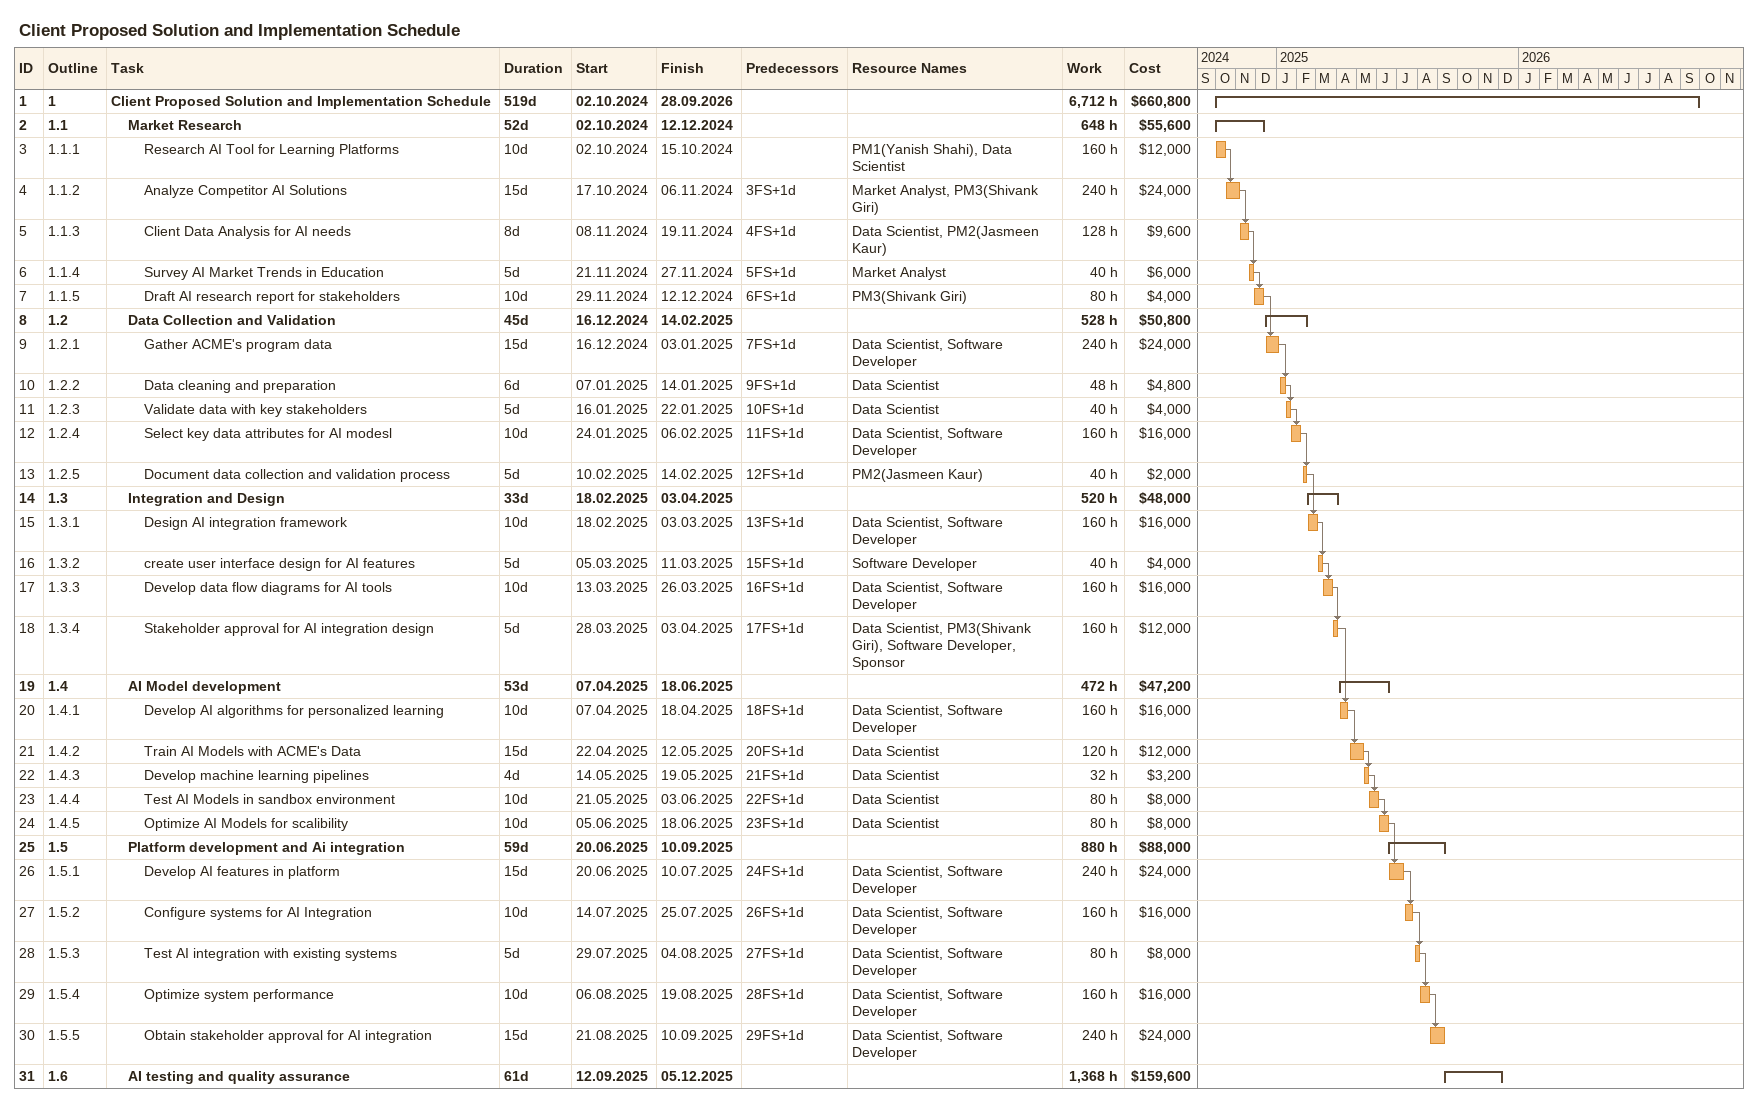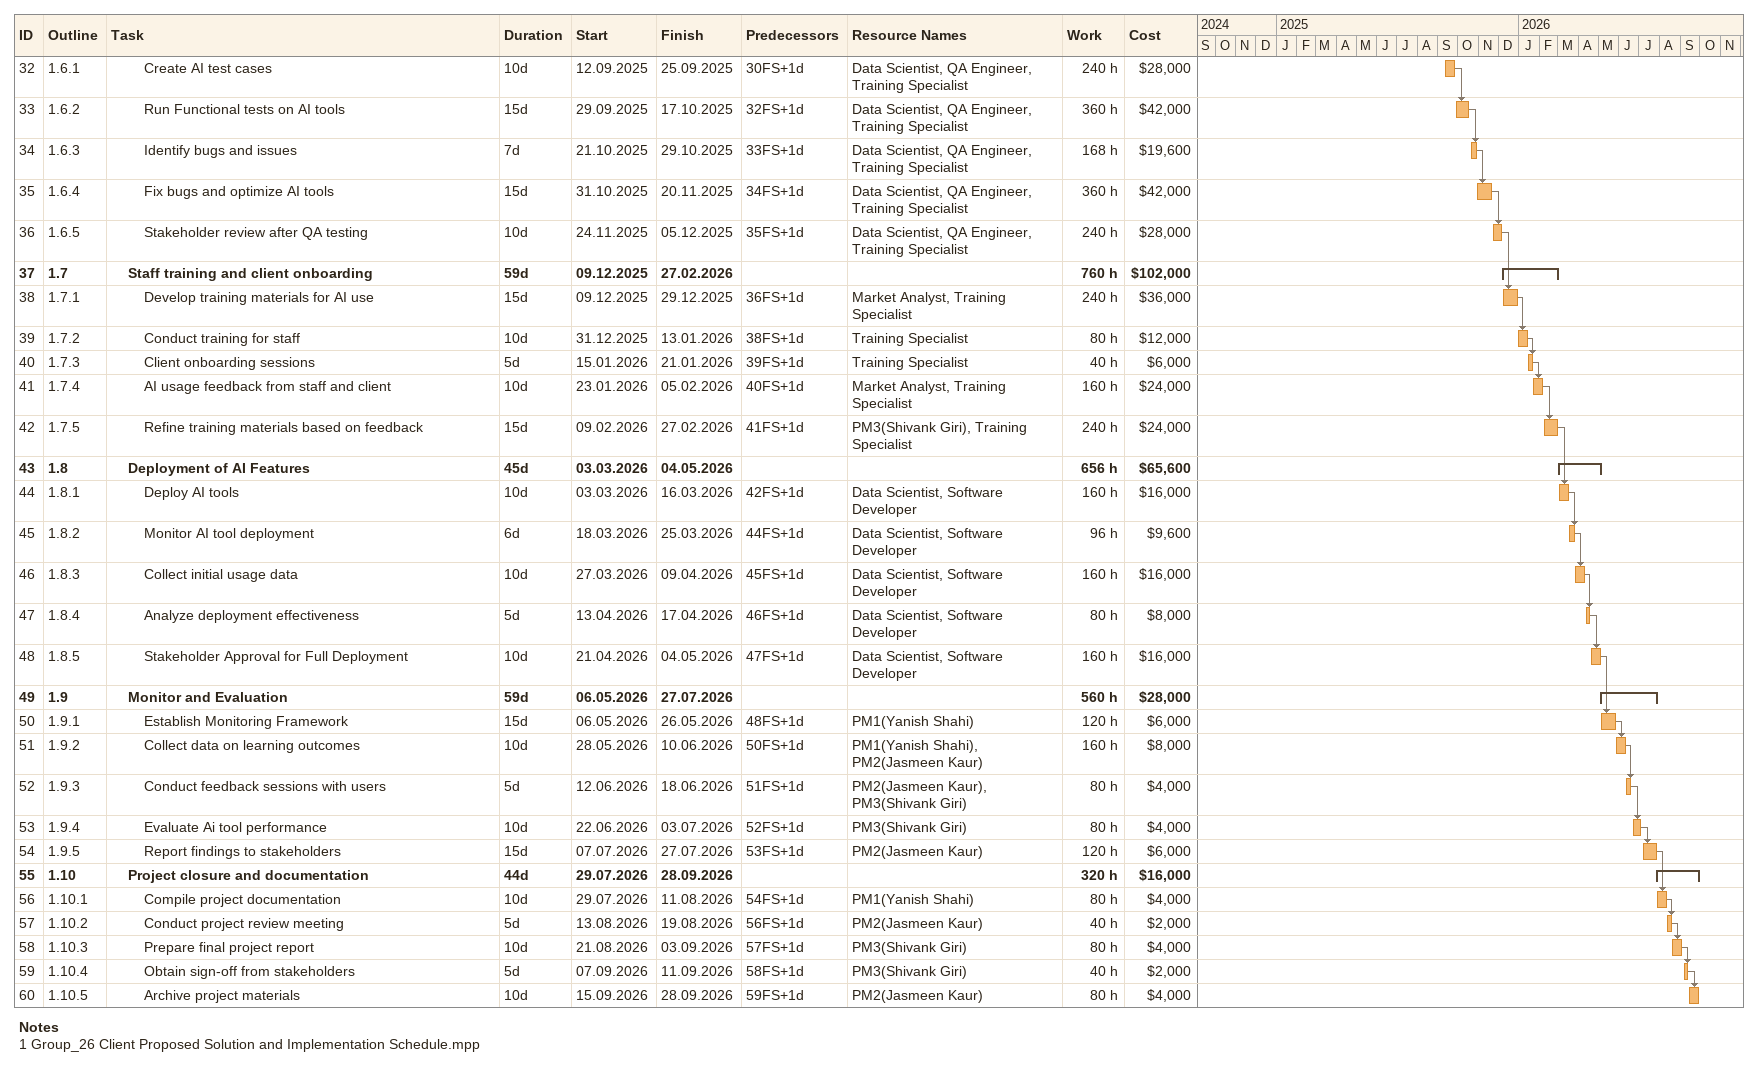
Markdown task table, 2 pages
Client Proposed Solution and Implementation Schedule

| ID | WBS | Task | Duration | Start | Finish | Predecessors | Resources | Work (h) | Cost ($) |
|---|---|---|---|---|---|---|---|---|---|
| 1 | 1 | **Client Proposed Solution and Implementation Schedule** | 519d | 2024-10-02 | 2026-09-28 |  |  | 6712 | 660800 |
| 2 | 1.1 | **Market Research** | 52d | 2024-10-02 | 2024-12-12 |  |  | 648 | 55600 |
| 3 | 1.1.1 | Research AI Tool for Learning Platforms | 10d | 2024-10-02 | 2024-10-15 |  | PM1(Yanish Shahi), Data Scientist | 160 | 12000 |
| 4 | 1.1.2 | Analyze Competitor AI Solutions | 15d | 2024-10-17 | 2024-11-06 | 3FS+1d | Market Analyst, PM3(Shivank Giri) | 240 | 24000 |
| 5 | 1.1.3 | Client Data Analysis for AI needs | 8d | 2024-11-08 | 2024-11-19 | 4FS+1d | Data Scientist, PM2(Jasmeen Kaur) | 128 | 9600 |
| 6 | 1.1.4 | Survey AI Market Trends in Education | 5d | 2024-11-21 | 2024-11-27 | 5FS+1d | Market Analyst | 40 | 6000 |
| 7 | 1.1.5 | Draft AI research report for stakeholders | 10d | 2024-11-29 | 2024-12-12 | 6FS+1d | PM3(Shivank Giri) | 80 | 4000 |
| 8 | 1.2 | **Data Collection and Validation** | 45d | 2024-12-16 | 2025-02-14 |  |  | 528 | 50800 |
| 9 | 1.2.1 | Gather ACME's program data | 15d | 2024-12-16 | 2025-01-03 | 7FS+1d | Data Scientist, Software Developer | 240 | 24000 |
| 10 | 1.2.2 | Data cleaning and preparation | 6d | 2025-01-07 | 2025-01-14 | 9FS+1d | Data Scientist | 48 | 4800 |
| 11 | 1.2.3 | Validate data with key stakeholders | 5d | 2025-01-16 | 2025-01-22 | 10FS+1d | Data Scientist | 40 | 4000 |
| 12 | 1.2.4 | Select key data attributes for AI modesl | 10d | 2025-01-24 | 2025-02-06 | 11FS+1d | Data Scientist, Software Developer | 160 | 16000 |
| 13 | 1.2.5 | Document data collection and validation process | 5d | 2025-02-10 | 2025-02-14 | 12FS+1d | PM2(Jasmeen Kaur) | 40 | 2000 |
| 14 | 1.3 | **Integration and Design** | 33d | 2025-02-18 | 2025-04-03 |  |  | 520 | 48000 |
| 15 | 1.3.1 | Design AI integration framework | 10d | 2025-02-18 | 2025-03-03 | 13FS+1d | Data Scientist, Software Developer | 160 | 16000 |
| 16 | 1.3.2 | create user interface design for AI features | 5d | 2025-03-05 | 2025-03-11 | 15FS+1d | Software Developer | 40 | 4000 |
| 17 | 1.3.3 | Develop data flow diagrams for AI tools | 10d | 2025-03-13 | 2025-03-26 | 16FS+1d | Data Scientist, Software Developer | 160 | 16000 |
| 18 | 1.3.4 | Stakeholder approval for AI integration design | 5d | 2025-03-28 | 2025-04-03 | 17FS+1d | Data Scientist, PM3(Shivank Giri), Software Developer, Sponsor | 160 | 12000 |
| 19 | 1.4 | **AI Model development** | 53d | 2025-04-07 | 2025-06-18 |  |  | 472 | 47200 |
| 20 | 1.4.1 | Develop AI algorithms for personalized learning | 10d | 2025-04-07 | 2025-04-18 | 18FS+1d | Data Scientist, Software Developer | 160 | 16000 |
| 21 | 1.4.2 | Train AI Models with ACME's Data | 15d | 2025-04-22 | 2025-05-12 | 20FS+1d | Data Scientist | 120 | 12000 |
| 22 | 1.4.3 | Develop machine learning pipelines | 4d | 2025-05-14 | 2025-05-19 | 21FS+1d | Data Scientist | 32 | 3200 |
| 23 | 1.4.4 | Test AI Models in sandbox environment | 10d | 2025-05-21 | 2025-06-03 | 22FS+1d | Data Scientist | 80 | 8000 |
| 24 | 1.4.5 | Optimize AI Models for scalibility | 10d | 2025-06-05 | 2025-06-18 | 23FS+1d | Data Scientist | 80 | 8000 |
| 25 | 1.5 | **Platform development and Ai integration** | 59d | 2025-06-20 | 2025-09-10 |  |  | 880 | 88000 |
| 26 | 1.5.1 | Develop AI features in platform | 15d | 2025-06-20 | 2025-07-10 | 24FS+1d | Data Scientist, Software Developer | 240 | 24000 |
| 27 | 1.5.2 | Configure systems for AI Integration | 10d | 2025-07-14 | 2025-07-25 | 26FS+1d | Data Scientist, Software Developer | 160 | 16000 |
| 28 | 1.5.3 | Test AI integration with existing systems | 5d | 2025-07-29 | 2025-08-04 | 27FS+1d | Data Scientist, Software Developer | 80 | 8000 |
| 29 | 1.5.4 | Optimize system performance | 10d | 2025-08-06 | 2025-08-19 | 28FS+1d | Data Scientist, Software Developer | 160 | 16000 |
| 30 | 1.5.5 | Obtain stakeholder approval for AI integration | 15d | 2025-08-21 | 2025-09-10 | 29FS+1d | Data Scientist, Software Developer | 240 | 24000 |
| 31 | 1.6 | **AI testing and quality assurance** | 61d | 2025-09-12 | 2025-12-05 |  |  | 1368 | 159600 |
| 32 | 1.6.1 | Create AI test cases | 10d | 2025-09-12 | 2025-09-25 | 30FS+1d | Data Scientist, QA Engineer, Training Specialist | 240 | 28000 |
| 33 | 1.6.2 | Run Functional tests on AI tools | 15d | 2025-09-29 | 2025-10-17 | 32FS+1d | Data Scientist, QA Engineer, Training Specialist | 360 | 42000 |
| 34 | 1.6.3 | Identify bugs and issues | 7d | 2025-10-21 | 2025-10-29 | 33FS+1d | Data Scientist, QA Engineer, Training Specialist | 168 | 19600 |
| 35 | 1.6.4 | Fix bugs and optimize AI tools | 15d | 2025-10-31 | 2025-11-20 | 34FS+1d | Data Scientist, QA Engineer, Training Specialist | 360 | 42000 |
| 36 | 1.6.5 | Stakeholder review after QA testing | 10d | 2025-11-24 | 2025-12-05 | 35FS+1d | Data Scientist, QA Engineer, Training Specialist | 240 | 28000 |
| 37 | 1.7 | **Staff training and client onboarding** | 59d | 2025-12-09 | 2026-02-27 |  |  | 760 | 102000 |
| 38 | 1.7.1 | Develop training materials for AI use | 15d | 2025-12-09 | 2025-12-29 | 36FS+1d | Market Analyst, Training Specialist | 240 | 36000 |
| 39 | 1.7.2 | Conduct training for staff | 10d | 2025-12-31 | 2026-01-13 | 38FS+1d | Training Specialist | 80 | 12000 |
| 40 | 1.7.3 | Client onboarding sessions | 5d | 2026-01-15 | 2026-01-21 | 39FS+1d | Training Specialist | 40 | 6000 |
| 41 | 1.7.4 | AI usage feedback from staff and client | 10d | 2026-01-23 | 2026-02-05 | 40FS+1d | Market Analyst, Training Specialist | 160 | 24000 |
| 42 | 1.7.5 | Refine training materials based on feedback | 15d | 2026-02-09 | 2026-02-27 | 41FS+1d | PM3(Shivank Giri), Training Specialist | 240 | 24000 |
| 43 | 1.8 | **Deployment of AI Features** | 45d | 2026-03-03 | 2026-05-04 |  |  | 656 | 65600 |
| 44 | 1.8.1 | Deploy AI tools | 10d | 2026-03-03 | 2026-03-16 | 42FS+1d | Data Scientist, Software Developer | 160 | 16000 |
| 45 | 1.8.2 | Monitor AI tool deployment | 6d | 2026-03-18 | 2026-03-25 | 44FS+1d | Data Scientist, Software Developer | 96 | 9600 |
| 46 | 1.8.3 | Collect initial usage data | 10d | 2026-03-27 | 2026-04-09 | 45FS+1d | Data Scientist, Software Developer | 160 | 16000 |
| 47 | 1.8.4 | Analyze deployment effectiveness | 5d | 2026-04-13 | 2026-04-17 | 46FS+1d | Data Scientist, Software Developer | 80 | 8000 |
| 48 | 1.8.5 | Stakeholder Approval for Full Deployment | 10d | 2026-04-21 | 2026-05-04 | 47FS+1d | Data Scientist, Software Developer | 160 | 16000 |
| 49 | 1.9 | **Monitor and Evaluation** | 59d | 2026-05-06 | 2026-07-27 |  |  | 560 | 28000 |
| 50 | 1.9.1 | Establish Monitoring Framework | 15d | 2026-05-06 | 2026-05-26 | 48FS+1d | PM1(Yanish Shahi) | 120 | 6000 |
| 51 | 1.9.2 | Collect data on learning outcomes | 10d | 2026-05-28 | 2026-06-10 | 50FS+1d | PM1(Yanish Shahi), PM2(Jasmeen Kaur) | 160 | 8000 |
| 52 | 1.9.3 | Conduct feedback sessions with users | 5d | 2026-06-12 | 2026-06-18 | 51FS+1d | PM2(Jasmeen Kaur), PM3(Shivank Giri) | 80 | 4000 |
| 53 | 1.9.4 | Evaluate Ai tool performance | 10d | 2026-06-22 | 2026-07-03 | 52FS+1d | PM3(Shivank Giri) | 80 | 4000 |
| 54 | 1.9.5 | Report findings to stakeholders | 15d | 2026-07-07 | 2026-07-27 | 53FS+1d | PM2(Jasmeen Kaur) | 120 | 6000 |
| 55 | 1.10 | **Project closure and documentation** | 44d | 2026-07-29 | 2026-09-28 |  |  | 320 | 16000 |
| 56 | 1.10.1 | Compile project documentation | 10d | 2026-07-29 | 2026-08-11 | 54FS+1d | PM1(Yanish Shahi) | 80 | 4000 |
| 57 | 1.10.2 | Conduct project review meeting | 5d | 2026-08-13 | 2026-08-19 | 56FS+1d | PM2(Jasmeen Kaur) | 40 | 2000 |
| 58 | 1.10.3 | Prepare final project report | 10d | 2026-08-21 | 2026-09-03 | 57FS+1d | PM3(Shivank Giri) | 80 | 4000 |
| 59 | 1.10.4 | Obtain sign-off from stakeholders | 5d | 2026-09-07 | 2026-09-11 | 58FS+1d | PM3(Shivank Giri) | 40 | 2000 |
| 60 | 1.10.5 | Archive project materials | 10d | 2026-09-15 | 2026-09-28 | 59FS+1d | PM2(Jasmeen Kaur) | 80 | 4000 |

Notes
- 1: Group_26 Client Proposed Solution and Implementation Schedule.mpp
